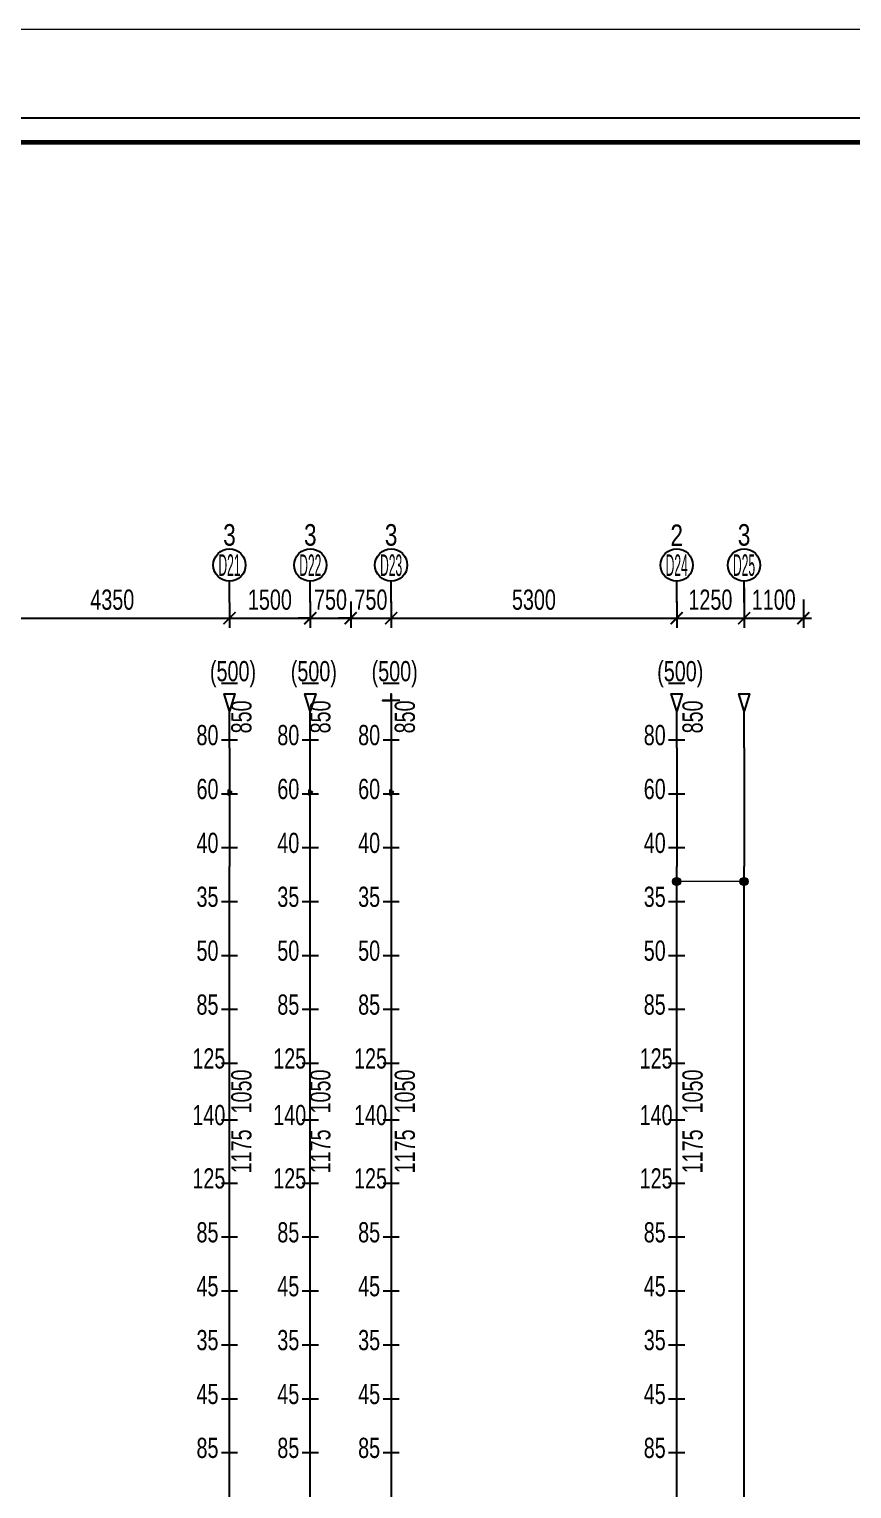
# Model space of a CAD drawing. Header units: millimetres. Extents: x 4465111 to 4895522, y 2166116 to 2541221.
# Drawn here: x 4683764 to 4699030, y 2228143 to 2255224 of the extents above; entities that cross this region are included whole.
import ezdxf
from ezdxf.enums import TextEntityAlignment as Align

# ---------------------------------------------------------------- set-up
doc = ezdxf.new("R2010")
doc.units = ezdxf.units.MM
doc.header["$LTSCALE"] = 50
doc.header["$MEASUREMENT"] = 0
doc.layers.get('DEFPOINTS').update_dxf_attribs({"lineweight": 9})
for name, color, linetype in [('BREAK_LINE', 7, 'Continuous'), ('CDC-KHUNGTEN', 7, 'Continuous'), ('CDC.06.TEXT', 2, 'Continuous'), ('KCS_TEXT', 2, 'Continuous'), ('S- Border', 6, 'Continuous'), ('SP-Reinforcement', 4, 'Continuous')]:
    doc.layers.add(name, color=color, linetype=linetype)
doc.layers.add('Current_plane_Tendon', color=7, linetype='Continuous', true_color=0xab0000)
for name, color, linetype, lineweight in [('S-dims', 8, 'Continuous', 15), ('S-text', 3, 'Continuous', 20), ('S-Thin', 253, 'Continuous', 15)]:
    doc.layers.add(name, color=color, linetype=linetype, lineweight=lineweight)
doc.styles.add('KCS_BIGTEXT', font='arial.ttf', dxfattribs={"width": 0.75})
doc.styles.add('KCS_SMTEXT', font='arial.ttf', dxfattribs={"width": 0.7})
doc.dimstyles.new('KCS_DIM150', dxfattribs={"dimscale": 150, "dimtxt": 2.5, "dimasz": 1.5, "dimexe": 1.2, "dimexo": 0, "dimgap": 1, "dimtad": 1, "dimdec": 0, "dimzin": 0, "dimdsep": 46, "dimtxsty": 'KCS_SMTEXT', "dimblk": 'ARCHTICK', "dimcen": 0, "dimdle": 1, "dimclrd": 1, "dimclre": 1, "dimclrt": 2, "dimadec": 0, "dimazin": 0, "dimtfac": 1, "dimtdec": 0, "dimtix": 1, "dimtmove": 2, "dimatfit": 3, "dimfxl": 1, "dimtolj": 1, "dimtzin": 0, "dimarcsym": 0})
doc.dimstyles.new('KCS_DIM150A', dxfattribs={"dimscale": 150, "dimtxt": 2.5, "dimasz": 3, "dimexe": 1.2, "dimexo": 0, "dimgap": 1, "dimtad": 1, "dimdec": 0, "dimzin": 0, "dimdsep": 46, "dimtxsty": 'KCS_SMTEXT', "dimblk": 'ARCHTICK', "dimcen": 0, "dimdle": 1, "dimse1": 1, "dimse2": 1, "dimsd1": 1, "dimsd2": 1, "dimclrd": 1, "dimclre": 1, "dimclrt": 3, "dimadec": 0, "dimazin": 0, "dimtfac": 1, "dimtdec": 0, "dimtix": 1, "dimtmove": 2, "dimatfit": 3, "dimfxl": 1, "dimtolj": 1, "dimtzin": 0, "dimarcsym": 0})

# ---------------------------------------------------------------- blocks, each defined once
blk = doc.blocks.new('*U239')
at = {"layer": 'S- Border'}
blk.add_lwpolyline([(0, 0), (392, 0)], dxfattribs=at)
blk.add_circle((692, 0), 300, dxfattribs=at)
at = {"layer": 'SP-Reinforcement'}
for points in [[(-27530, -160), (-27530, 160), (-27530, 0), (-27650, 0), (-4904, 0)], [(-2700, 0), (-4904, 0)], [(-2700, 0), (-2020, 0), (-1700, 100), (-1700, -100), (-2020, 0)]]:
    blk.add_lwpolyline(points, dxfattribs=at)
at = {"layer": 'S-text', "style": 'KCS_BIGTEXT', "width": 0.75}
blk.add_attdef('COUNT', text='', height=400, rotation=270, dxfattribs=at).set_placement((1646, 0), align=Align.MIDDLE_CENTER)
blk = doc.blocks.new('*U240')
at = {"layer": 'S- Border'}
blk.add_lwpolyline([(0, 0), (392, 0)], dxfattribs=at)
blk.add_circle((692, 0), 300, dxfattribs=at)
at = {"layer": 'SP-Reinforcement'}
for points in [[(-26380, -160), (-26380, 160), (-26380, 0), (-26500, 0), (-4904, 0)], [(-2700, 0), (-4904, 0)], [(-2700, 0), (-2020, 0), (-1700, 100), (-1700, -100), (-2020, 0)]]:
    blk.add_lwpolyline(points, dxfattribs=at)
at = {"layer": 'S-text', "style": 'KCS_BIGTEXT', "width": 0.75}
blk.add_attdef('COUNT', text='', height=400, rotation=270, dxfattribs=at).set_placement((1646, 0), align=Align.MIDDLE_CENTER)
blk = doc.blocks.new('*U241')
at = {"layer": 'S- Border'}
blk.add_lwpolyline([(0, 0), (392, 0)], dxfattribs=at)
blk.add_circle((692, 0), 300, dxfattribs=at)
at = {"layer": 'SP-Reinforcement'}
for points in [[(-26380, -160), (-26380, 160), (-26380, 0), (-26500, 0), (-4904, 0)], [(-2700, 0), (-4904, 0)], [(-2700, 0), (-2020, 0), (-1700, 100), (-1700, -100), (-2020, 0)]]:
    blk.add_lwpolyline(points, dxfattribs=at)
at = {"layer": 'S-text', "style": 'KCS_BIGTEXT', "width": 0.75}
blk.add_attdef('COUNT', text='', height=400, rotation=270, dxfattribs=at).set_placement((1646, 0), align=Align.MIDDLE_CENTER)
blk = doc.blocks.new('*U227')
at = {"layer": 'S- Border'}
blk.add_lwpolyline([(0, 0), (392, 0)], dxfattribs=at)
blk.add_circle((692, 0), 300, dxfattribs=at)
at = {"layer": 'SP-Reinforcement'}
blk.add_lwpolyline([(-1820, -160), (-1820, 160), (-1820, 0), (-1700, 0), (-23097, 0)], dxfattribs=at)
at = {"layer": 'S-text', "style": 'KCS_BIGTEXT', "width": 0.75}
blk.add_attdef('COUNT', text='', height=400, rotation=270, dxfattribs=at).set_placement((1646, 0), align=Align.MIDDLE_CENTER)
blk = doc.blocks.new('*U228')
at = {"layer": 'S- Border'}
blk.add_lwpolyline([(0, 0), (392, 0)], dxfattribs=at)
blk.add_circle((692, 0), 300, dxfattribs=at)
at = {"layer": 'SP-Reinforcement'}
blk.add_lwpolyline([(-44547, 0), (-2020, 0), (-1700, 100), (-1700, -100), (-2020, 0)], dxfattribs=at)
at = {"layer": 'S-text', "style": 'KCS_BIGTEXT', "width": 0.75}
blk.add_attdef('COUNT', text='', height=400, rotation=270, dxfattribs=at).set_placement((1646, 0), align=Align.MIDDLE_CENTER)
blk = doc.blocks.new('_ArchTick')
at = {"color": 0, "linetype": 'ByBlock', "const_width": 0.15}
blk.add_lwpolyline([(-0.5, -0.5), (0.5, 0.5)], dxfattribs=at)
blk = doc.blocks.new('*D65')
at = {"layer": 'DEFPOINTS', "color": 0, "transparency": 16777216}
for p in [(4668866, 2327901), (4673216, 2327868, 0), (4673216, 2327574)]:
    blk.add_point(p, dxfattribs=at)
at = {"layer": 'S-dims', "color": 1, "lineweight": -2, "transparency": 16777216}
for p, q in [((4668866, 2327901), (4668866, 2327394)), ((4673216, 2327868), (4673216, 2327394)), ((4668716, 2327574), (4673366, 2327574))]:
    blk.add_line(p, q, dxfattribs=at)
at = {"layer": 'S-dims', "color": 1, "lineweight": -2, "transparency": 16777216, "xscale": 225, "yscale": 225, "zscale": 225, "rotation": 180}
blk.add_blockref('_ArchTick', (4668866, 2327574), dxfattribs=at)
at = {"layer": 'S-dims', "color": 1, "lineweight": -2, "transparency": 16777216, "xscale": 225, "yscale": 225, "zscale": 225}
blk.add_blockref('_ArchTick', (4673216, 2327574), dxfattribs=at)
at = {"layer": 'S-dims', "color": 2, "transparency": 16777216, "insert": (4671041, 2327916), "char_height": 375, "attachment_point": 5, "style": 'KCS_SMTEXT'}
blk.add_mtext('\\A1;4350', dxfattribs=at)
blk = doc.blocks.new('*D66')
at = {"layer": 'DEFPOINTS', "color": 0, "transparency": 16777216}
for p in [(4673216, 2327868, 0), (4674716, 2327882, 0), (4674716, 2327574)]:
    blk.add_point(p, dxfattribs=at)
at = {"layer": 'S-dims', "color": 1, "lineweight": -2, "transparency": 16777216}
for p, q in [((4673216, 2327868), (4673216, 2327394)), ((4674716, 2327882), (4674716, 2327394)), ((4673066, 2327574), (4674866, 2327574))]:
    blk.add_line(p, q, dxfattribs=at)
at = {"layer": 'S-dims', "color": 1, "lineweight": -2, "transparency": 16777216, "xscale": 225, "yscale": 225, "zscale": 225, "rotation": 180}
blk.add_blockref('_ArchTick', (4673216, 2327574), dxfattribs=at)
at = {"layer": 'S-dims', "color": 1, "lineweight": -2, "transparency": 16777216, "xscale": 225, "yscale": 225, "zscale": 225}
blk.add_blockref('_ArchTick', (4674716, 2327574), dxfattribs=at)
at = {"layer": 'S-dims', "color": 2, "transparency": 16777216, "insert": (4673966, 2327916), "char_height": 375, "attachment_point": 5, "style": 'KCS_SMTEXT'}
blk.add_mtext('\\A1;1500', dxfattribs=at)
blk = doc.blocks.new('*D67')
at = {"layer": 'DEFPOINTS', "color": 0, "transparency": 16777216}
for p in [(4674716, 2327882, 0), (4675466, 2327882, 0), (4675466, 2327574)]:
    blk.add_point(p, dxfattribs=at)
at = {"layer": 'S-dims', "color": 1, "lineweight": -2, "transparency": 16777216}
for p, q in [((4674716, 2327882), (4674716, 2327394)), ((4675466, 2327882), (4675466, 2327394)), ((4674716, 2327574), (4674491, 2327574)), ((4674716, 2327574), (4675466, 2327574)), ((4675466, 2327574), (4675691, 2327574))]:
    blk.add_line(p, q, dxfattribs=at)
at = {"layer": 'S-dims', "color": 1, "lineweight": -2, "transparency": 16777216, "xscale": 225, "yscale": 225, "zscale": 225}
blk.add_blockref('_ArchTick', (4674716, 2327574), dxfattribs=at)
at = {"layer": 'S-dims', "color": 1, "lineweight": -2, "transparency": 16777216, "xscale": 225, "yscale": 225, "zscale": 225, "rotation": 180}
blk.add_blockref('_ArchTick', (4675466, 2327574), dxfattribs=at)
at = {"layer": 'S-dims', "color": 2, "transparency": 16777216, "insert": (4675091, 2327916), "char_height": 375, "attachment_point": 5, "style": 'KCS_SMTEXT'}
blk.add_mtext('\\A1;750', dxfattribs=at)
blk = doc.blocks.new('*D68')
at = {"layer": 'DEFPOINTS', "color": 0, "transparency": 16777216}
for p in [(4675466, 2327882, 0), (4676216, 2327882), (4676216, 2327574)]:
    blk.add_point(p, dxfattribs=at)
at = {"layer": 'S-dims', "color": 1, "lineweight": -2, "transparency": 16777216}
for p, q in [((4675466, 2327882), (4675466, 2327394)), ((4676216, 2327882), (4676216, 2327394)), ((4675466, 2327574), (4675241, 2327574)), ((4675466, 2327574), (4676216, 2327574)), ((4676216, 2327574), (4676441, 2327574))]:
    blk.add_line(p, q, dxfattribs=at)
at = {"layer": 'S-dims', "color": 1, "lineweight": -2, "transparency": 16777216, "xscale": 225, "yscale": 225, "zscale": 225}
blk.add_blockref('_ArchTick', (4675466, 2327574), dxfattribs=at)
at = {"layer": 'S-dims', "color": 1, "lineweight": -2, "transparency": 16777216, "xscale": 225, "yscale": 225, "zscale": 225, "rotation": 180}
blk.add_blockref('_ArchTick', (4676216, 2327574), dxfattribs=at)
at = {"layer": 'S-dims', "color": 2, "transparency": 16777216, "insert": (4675841, 2327916), "char_height": 375, "attachment_point": 5, "style": 'KCS_SMTEXT'}
blk.add_mtext('\\A1;750', dxfattribs=at)
blk = doc.blocks.new('*D69')
at = {"layer": 'DEFPOINTS', "color": 0, "transparency": 16777216}
for p in [(4676216, 2327882), (4681516, 2327882), (4681516, 2327574)]:
    blk.add_point(p, dxfattribs=at)
at = {"layer": 'S-dims', "color": 1, "lineweight": -2, "transparency": 16777216}
for p, q in [((4676216, 2327882), (4676216, 2327394)), ((4681516, 2327882), (4681516, 2327394)), ((4676066, 2327574), (4681666, 2327574))]:
    blk.add_line(p, q, dxfattribs=at)
at = {"layer": 'S-dims', "color": 1, "lineweight": -2, "transparency": 16777216, "xscale": 225, "yscale": 225, "zscale": 225, "rotation": 180}
blk.add_blockref('_ArchTick', (4676216, 2327574), dxfattribs=at)
at = {"layer": 'S-dims', "color": 1, "lineweight": -2, "transparency": 16777216, "xscale": 225, "yscale": 225, "zscale": 225}
blk.add_blockref('_ArchTick', (4681516, 2327574), dxfattribs=at)
at = {"layer": 'S-dims', "color": 2, "transparency": 16777216, "insert": (4678866, 2327916), "char_height": 375, "attachment_point": 5, "style": 'KCS_SMTEXT'}
blk.add_mtext('\\A1;5300', dxfattribs=at)
blk = doc.blocks.new('*D70')
at = {"layer": 'DEFPOINTS', "color": 0, "transparency": 16777216}
for p in [(4682766, 2328136), (4681516, 2327882), (4682766, 2327574)]:
    blk.add_point(p, dxfattribs=at)
at = {"layer": 'S-dims', "color": 1, "lineweight": -2, "transparency": 16777216}
for p, q in [((4682766, 2328136), (4682766, 2327394)), ((4681516, 2327882), (4681516, 2327394)), ((4681366, 2327574), (4682916, 2327574))]:
    blk.add_line(p, q, dxfattribs=at)
at = {"layer": 'S-dims', "color": 1, "lineweight": -2, "transparency": 16777216, "xscale": 225, "yscale": 225, "zscale": 225, "rotation": 180}
blk.add_blockref('_ArchTick', (4681516, 2327574), dxfattribs=at)
at = {"layer": 'S-dims', "color": 1, "lineweight": -2, "transparency": 16777216, "xscale": 225, "yscale": 225, "zscale": 225}
blk.add_blockref('_ArchTick', (4682766, 2327574), dxfattribs=at)
at = {"layer": 'S-dims', "color": 2, "transparency": 16777216, "insert": (4682141, 2327916), "char_height": 375, "attachment_point": 5, "style": 'KCS_SMTEXT'}
blk.add_mtext('\\A1;1250', dxfattribs=at)
blk = doc.blocks.new('*D71')
at = {"layer": 'DEFPOINTS', "color": 0, "transparency": 16777216}
for p in [(4682766, 2328136), (4683866, 2327922, 0), (4683866, 2327574)]:
    blk.add_point(p, dxfattribs=at)
at = {"layer": 'S-dims', "color": 1, "lineweight": -2, "transparency": 16777216}
for p, q in [((4682766, 2328136), (4682766, 2327394)), ((4683866, 2327922), (4683866, 2327394)), ((4682616, 2327574), (4684016, 2327574))]:
    blk.add_line(p, q, dxfattribs=at)
at = {"layer": 'S-dims', "color": 1, "lineweight": -2, "transparency": 16777216, "xscale": 225, "yscale": 225, "zscale": 225, "rotation": 180}
blk.add_blockref('_ArchTick', (4682766, 2327574), dxfattribs=at)
at = {"layer": 'S-dims', "color": 1, "lineweight": -2, "transparency": 16777216, "xscale": 225, "yscale": 225, "zscale": 225}
blk.add_blockref('_ArchTick', (4683866, 2327574), dxfattribs=at)
at = {"layer": 'S-dims', "color": 2, "transparency": 16777216, "insert": (4683316, 2327916), "char_height": 375, "attachment_point": 5, "style": 'KCS_SMTEXT'}
blk.add_mtext('\\A1;1100', dxfattribs=at)
blk = doc.blocks.new('*D142')
at = {"layer": 'DEFPOINTS', "color": 0, "transparency": 16777216}
for p in [(4673408, 2326168, 0), (4673408, 2325318, 0), (4673780, 2325318)]:
    blk.add_point(p, dxfattribs=at)
at = {"layer": 'S-dims', "color": 3, "transparency": 16777216, "insert": (4673439, 2325743), "char_height": 375, "attachment_point": 5, "rotation": 90, "style": 'KCS_SMTEXT'}
blk.add_mtext('\\A1;850', dxfattribs=at)
blk = doc.blocks.new('*D143')
at = {"layer": 'DEFPOINTS', "color": 0, "transparency": 16777216}
for p in [(4673366, 2319318, 125), (4673366, 2318268, 140), (4673780, 2318268)]:
    blk.add_point(p, dxfattribs=at)
at = {"layer": 'S-dims', "color": 3, "transparency": 16777216, "insert": (4673439, 2318793), "char_height": 375, "attachment_point": 5, "rotation": 90, "style": 'KCS_SMTEXT'}
blk.add_mtext('\\A1;1050', dxfattribs=at)
blk = doc.blocks.new('*D144')
at = {"layer": 'DEFPOINTS', "color": 0, "transparency": 16777216}
for p in [(4673366, 2318268, 140), (4673447, 2317093, 0), (4673780, 2317093)]:
    blk.add_point(p, dxfattribs=at)
at = {"layer": 'S-dims', "color": 3, "transparency": 16777216, "insert": (4673439, 2317681), "char_height": 375, "attachment_point": 5, "rotation": 90, "style": 'KCS_SMTEXT'}
blk.add_mtext('\\A1;1175', dxfattribs=at)
blk = doc.blocks.new('*D150')
at = {"layer": 'DEFPOINTS', "color": 0, "transparency": 16777216}
for p in [(4674891, 2326168, 0), (4674891, 2325318, 0), (4675246, 2325318)]:
    blk.add_point(p, dxfattribs=at)
at = {"layer": 'S-dims', "color": 3, "transparency": 16777216, "insert": (4674904, 2325743), "char_height": 375, "attachment_point": 5, "rotation": 90, "style": 'KCS_SMTEXT'}
blk.add_mtext('\\A1;850', dxfattribs=at)
blk = doc.blocks.new('*D151')
at = {"layer": 'DEFPOINTS', "color": 0, "transparency": 16777216}
for p in [(4674953, 2319318, 0), (4674953, 2318268, 0), (4675246, 2318268)]:
    blk.add_point(p, dxfattribs=at)
at = {"layer": 'S-dims', "color": 3, "transparency": 16777216, "insert": (4674904, 2318793), "char_height": 375, "attachment_point": 5, "rotation": 90, "style": 'KCS_SMTEXT'}
blk.add_mtext('\\A1;1050', dxfattribs=at)
blk = doc.blocks.new('*D152')
at = {"layer": 'DEFPOINTS', "color": 0, "transparency": 16777216}
for p in [(4674953, 2318268, 0), (4674907, 2317093, 0), (4675246, 2317093)]:
    blk.add_point(p, dxfattribs=at)
at = {"layer": 'S-dims', "color": 3, "transparency": 16777216, "insert": (4674904, 2317681), "char_height": 375, "attachment_point": 5, "rotation": 90, "style": 'KCS_SMTEXT'}
blk.add_mtext('\\A1;1175', dxfattribs=at)
blk = doc.blocks.new('*D159')
at = {"layer": 'DEFPOINTS', "color": 0, "transparency": 16777216}
for p in [(4676509, 2326168, 0), (4676509, 2325318, 0), (4676814, 2325318)]:
    blk.add_point(p, dxfattribs=at)
at = {"layer": 'S-dims', "color": 3, "transparency": 16777216, "insert": (4676472, 2325743), "char_height": 375, "attachment_point": 5, "rotation": 90, "style": 'KCS_SMTEXT'}
blk.add_mtext('\\A1;850', dxfattribs=at)
blk = doc.blocks.new('*D160')
at = {"layer": 'DEFPOINTS', "color": 0, "transparency": 16777216}
for p in [(4676460, 2319318, 0), (4676460, 2318268, 0), (4676814, 2318268)]:
    blk.add_point(p, dxfattribs=at)
at = {"layer": 'S-dims', "color": 3, "transparency": 16777216, "insert": (4676472, 2318793), "char_height": 375, "attachment_point": 5, "rotation": 90, "style": 'KCS_SMTEXT'}
blk.add_mtext('\\A1;1050', dxfattribs=at)
blk = doc.blocks.new('*D161')
at = {"layer": 'DEFPOINTS', "color": 0, "transparency": 16777216}
for p in [(4676460, 2318268, 0), (4676460, 2317093, 0), (4676814, 2317093)]:
    blk.add_point(p, dxfattribs=at)
at = {"layer": 'S-dims', "color": 3, "transparency": 16777216, "insert": (4676472, 2317681), "char_height": 375, "attachment_point": 5, "rotation": 90, "style": 'KCS_SMTEXT'}
blk.add_mtext('\\A1;1175', dxfattribs=at)
blk = doc.blocks.new('*D165')
at = {"layer": 'DEFPOINTS', "color": 0, "transparency": 16777216}
for p in [(4681727, 2326168, 0), (4681727, 2325318, 0), (4682154, 2325318)]:
    blk.add_point(p, dxfattribs=at)
at = {"layer": 'S-dims', "color": 3, "transparency": 16777216, "insert": (4681812, 2325743), "char_height": 375, "attachment_point": 5, "rotation": 90, "style": 'KCS_SMTEXT'}
blk.add_mtext('\\A1;850', dxfattribs=at)
blk = doc.blocks.new('*D166')
at = {"layer": 'DEFPOINTS', "color": 0, "transparency": 16777216}
for p in [(4681816, 2319318, 0), (4681859, 2318268, 0), (4682154, 2318268)]:
    blk.add_point(p, dxfattribs=at)
at = {"layer": 'S-dims', "color": 3, "transparency": 16777216, "insert": (4681812, 2318793), "char_height": 375, "attachment_point": 5, "rotation": 90, "style": 'KCS_SMTEXT'}
blk.add_mtext('\\A1;1050', dxfattribs=at)
blk = doc.blocks.new('*D167')
at = {"layer": 'DEFPOINTS', "color": 0, "transparency": 16777216}
for p in [(4681859, 2318268, 0), (4681928, 2317093, 0), (4682154, 2317093)]:
    blk.add_point(p, dxfattribs=at)
at = {"layer": 'S-dims', "color": 3, "transparency": 16777216, "insert": (4681812, 2317681), "char_height": 375, "attachment_point": 5, "rotation": 90, "style": 'KCS_SMTEXT'}
blk.add_mtext('\\A1;1175', dxfattribs=at)
blk = doc.blocks.new('KHUNG TEN')
at = {"layer": 'CDC-KHUNGTEN', "color": 8}
blk.add_lwpolyline([(75096, 1100), (83000, 1100), (83000, 58300), (3000, 58300), (3000, 1100), (75096, 1100)], dxfattribs=at)
at = {"layer": 'CDC-KHUNGTEN', "color": 255, "lineweight": 60}
blk.add_lwpolyline([(74900, 1400), (74900, 58000), (3300, 58000), (3300, 1400), (74900, 1400)], close=True, dxfattribs=at)
at = {"layer": 'DEFPOINTS', "color": 1, "ltscale": 0.2}
blk.add_lwpolyline([(0, 0), (0, 59400), (84100, 59400), (84100, 0), (0, 0)], close=True, dxfattribs=at)
blk = doc.blocks.new('T4- Cap doc')
at = {"layer": 'S-Thin'}
h = blk.add_hatch(color=6, dxfattribs=at)
h.paths.add_polyline_path([(4681515.8, 2322765.7, -1), (4681515.8, 2322612.6)])
h.paths.add_polyline_path([(4681515.8, 2322765.7), (4681515.8, 2322612.6, -1)])
h = blk.add_hatch(color=6, dxfattribs=at)
h.paths.add_polyline_path([(4682765.8, 2322765.7, -1), (4682765.8, 2322612.6)])
h.paths.add_polyline_path([(4682765.8, 2322765.7), (4682765.8, 2322612.6, -1)])
at = {"color": 5, "linetype": 'Continuous'}
for points, elevation in [([(4673065.8, 2326368.1), (4673365.8, 2326368.1)], 500), ([(4674565.8, 2326368.1), (4674865.8, 2326368.1)], 500), ([(4676065.8, 2326368.1), (4676365.8, 2326368.1)], 500), ([(4681365.8, 2326368.1), (4681665.8, 2326368.1)], 500), ([(4673065.8, 2325318.1), (4673365.8, 2325318.1)], 80), ([(4674565.8, 2325318.1), (4674865.8, 2325318.1)], 80), ([(4676065.8, 2325318.1), (4676365.8, 2325318.1)], 80), ([(4681365.8, 2325318.1), (4681665.8, 2325318.1)], 80), ([(4673065.8, 2324318.1), (4673365.8, 2324318.1)], 60), ([(4674565.8, 2324318.1), (4674865.8, 2324318.1)], 60), ([(4676065.8, 2324318.1), (4676365.8, 2324318.1)], 60), ([(4681365.8, 2324318.1), (4681665.8, 2324318.1)], 60), ([(4673065.8, 2323318.1), (4673365.8, 2323318.1)], 40), ([(4674565.8, 2323318.1), (4674865.8, 2323318.1)], 40), ([(4676065.8, 2323318.1), (4676365.8, 2323318.1)], 40), ([(4681365.8, 2323318.1), (4681665.8, 2323318.1)], 40), ([(4673065.8, 2322318.1), (4673365.8, 2322318.1)], 35), ([(4674565.8, 2322318.1), (4674865.8, 2322318.1)], 35), ([(4676065.8, 2322318.1), (4676365.8, 2322318.1)], 35), ([(4681365.8, 2322318.1), (4681665.8, 2322318.1)], 35), ([(4673065.8, 2321318.1), (4673365.8, 2321318.1)], 50), ([(4674565.8, 2321318.1), (4674865.8, 2321318.1)], 50), ([(4676065.8, 2321318.1), (4676365.8, 2321318.1)], 50), ([(4681365.8, 2321318.1), (4681665.8, 2321318.1)], 50), ([(4673065.8, 2320318.1), (4673365.8, 2320318.1)], 85), ([(4674565.8, 2320318.1), (4674865.8, 2320318.1)], 85), ([(4676065.8, 2320318.1), (4676365.8, 2320318.1)], 85), ([(4681365.8, 2320318.1), (4681665.8, 2320318.1)], 85), ([(4673065.8, 2319318.1), (4673365.8, 2319318.1)], 125), ([(4674565.8, 2319318.1), (4674865.8, 2319318.1)], 125), ([(4676065.8, 2319318.1), (4676365.8, 2319318.1)], 125), ([(4681365.8, 2319318.1), (4681665.8, 2319318.1)], 125), ([(4673065.8, 2318268.1), (4673365.8, 2318268.1)], 140), ([(4674565.8, 2318268.1), (4674865.8, 2318268.1)], 140), ([(4676065.8, 2318268.1), (4676365.8, 2318268.1)], 140), ([(4681365.8, 2318268.1), (4681665.8, 2318268.1)], 140), ([(4673065.8, 2317093.1), (4673365.8, 2317093.1)], 125), ([(4674565.8, 2317093.1), (4674865.8, 2317093.1)], 125), ([(4676065.8, 2317093.1), (4676365.8, 2317093.1)], 125), ([(4681365.8, 2317093.1), (4681665.8, 2317093.1)], 125), ([(4673065.8, 2316093.1), (4673365.8, 2316093.1)], 85), ([(4674565.8, 2316093.1), (4674865.8, 2316093.1)], 85), ([(4676065.8, 2316093.1), (4676365.8, 2316093.1)], 85), ([(4681365.8, 2316093.1), (4681665.8, 2316093.1)], 85), ([(4673065.8, 2315093.1), (4673365.8, 2315093.1)], 45), ([(4674565.8, 2315093.1), (4674865.8, 2315093.1)], 45), ([(4676065.8, 2315093.1), (4676365.8, 2315093.1)], 45), ([(4681365.8, 2315093.1), (4681665.8, 2315093.1)], 45), ([(4673065.8, 2314093.1), (4673365.8, 2314093.1)], 35), ([(4674565.8, 2314093.1), (4674865.8, 2314093.1)], 35), ([(4676065.8, 2314093.1), (4676365.8, 2314093.1)], 35), ([(4681365.8, 2314093.1), (4681665.8, 2314093.1)], 35), ([(4673065.8, 2313093.1), (4673365.8, 2313093.1)], 45), ([(4674565.8, 2313093.1), (4674865.8, 2313093.1)], 45), ([(4676065.8, 2313093.1), (4676365.8, 2313093.1)], 45), ([(4681365.8, 2313093.1), (4681665.8, 2313093.1)], 45), ([(4673065.8, 2312093.1), (4673365.8, 2312093.1)], 85), ([(4674565.8, 2312093.1), (4674865.8, 2312093.1)], 85), ([(4676065.8, 2312093.1), (4676365.8, 2312093.1)], 85), ([(4681365.8, 2312093.1), (4681665.8, 2312093.1)], 85)]:
    blk.add_lwpolyline(points, dxfattribs=dict(at, elevation=elevation))
at = {"color": 5, "linetype": 'Continuous', "elevation": 3300}
for points in [[(4673265.8, 2324343.1), (4673190.8, 2324386.4), (4673190.8, 2324299.8), (4673265.8, 2324343.1)], [(4674765.8, 2324343.1), (4674690.8, 2324386.4), (4674690.8, 2324299.8), (4674765.8, 2324343.1)], [(4676265.8, 2324343.1), (4676190.8, 2324386.4), (4676190.8, 2324299.8), (4676265.8, 2324343.1)]]:
    blk.add_lwpolyline(points, close=True, dxfattribs=at)
at = {"layer": 'S-Thin', "color": 6}
for p, q in [((4681515.8, 2322477.8, 6295.9), (4681515.8, 2322900.5, 6295.9)), ((4682765.8, 2322477.8), (4682765.8, 2322900.5))]:
    blk.add_line(p, q, dxfattribs=at)
at = {"layer": 'S-Thin', "color": 1}
blk.add_line((4682765.8, 2322689), (4681515.8, 2322689.1, 6295.9), dxfattribs=at)
at = {"layer": 'S-Thin', "color": 6}
for centre in [(4681515.8, 2322689.1, 6295.9), (4682765.8, 2322689.1)]:
    blk.add_circle(centre, 76.6, dxfattribs=at)
at = {"layer": 'Current_plane_Tendon'}
ref = blk.add_blockref('*U239', (4673215.8, 2327868.4, 0), dxfattribs=dict(at, rotation=90))
ref.add_attrib('COUNT', '3', dxfattribs={"layer": 'S-text', "height": 400, "style": 'KCS_BIGTEXT', "width": 0.75}).set_placement((4673215.8, 2329119.9, 0), align=Align.MIDDLE_CENTER)
ref = blk.add_blockref('*U228', (4674715.8, 2327868.4, 0), dxfattribs=dict(at, rotation=90))
ref.add_attrib('COUNT', '3', dxfattribs={"layer": 'S-text', "height": 400, "style": 'KCS_BIGTEXT', "width": 0.75}).set_placement((4674715.8, 2329119.9, 0), align=Align.MIDDLE_CENTER)
ref = blk.add_blockref('*U227', (4676215.8, 2327868.4), dxfattribs=dict(at, rotation=90))
ref.add_attrib('COUNT', '3', dxfattribs={"layer": 'S-text', "height": 400, "style": 'KCS_BIGTEXT', "width": 0.75}).set_placement((4676215.8, 2329119.9), align=Align.MIDDLE_CENTER)
ref = blk.add_blockref('*U240', (4681515.8, 2327868.4), dxfattribs=dict(at, rotation=90))
ref.add_attrib('COUNT', '2', dxfattribs={"layer": 'S-text', "height": 400, "style": 'KCS_BIGTEXT', "width": 0.75}).set_placement((4681515.8, 2329112.8), align=Align.MIDDLE_CENTER)
ref = blk.add_blockref('*U241', (4682765.8, 2327868.4), dxfattribs=dict(at, rotation=90))
ref.add_attrib('COUNT', '3', dxfattribs={"layer": 'S-text', "height": 400, "style": 'KCS_BIGTEXT', "width": 0.75}).set_placement((4682765.8, 2329119.9), align=Align.MIDDLE_CENTER)
at = {"layer": 'KCS_TEXT', "style": 'KCS_SMTEXT', "width": 0.4}
for s, p in [('D21', (4673215.8, 2328560.2, 0)), ('D22', (4674715.8, 2328558.1, 0)), ('D23', (4676215.8, 2328558.1)), ('D24', (4681515.8, 2328558.1)), ('D25', (4682765.8, 2328560.2))]:
    blk.add_text(s, height=400, dxfattribs=at).set_placement(p, align=Align.MIDDLE_CENTER)
at = {"layer": 'KCS_TEXT', "style": 'KCS_SMTEXT', "width": 0.7}
for s, p in [('(500)', (4672853.5, 2326404.1, 500)), ('(500)', (4674353.5, 2326404.1, 500)), ('(500)', (4675853.5, 2326404.1, 500)), ('(500)', (4681153.5, 2326404.1, 500)), ('80', (4672603.9, 2325218.1, 80)), ('80', (4674103.9, 2325218.1, 80)), ('80', (4675603.9, 2325218.1, 80)), ('80', (4680903.9, 2325218.1, 80)), ('60', (4672603.9, 2324218.1, 60)), ('60', (4674103.9, 2324218.1, 60)), ('60', (4675603.9, 2324218.1, 60)), ('60', (4680903.9, 2324218.1, 60)), ('40', (4672603.9, 2323218.1, 40)), ('40', (4674103.9, 2323218.1, 40)), ('40', (4675603.9, 2323218.1, 40)), ('40', (4680903.9, 2323218.1, 40)), ('35', (4672603.9, 2322218.1, 35)), ('35', (4674103.9, 2322218.1, 35)), ('35', (4675603.9, 2322218.1, 35)), ('35', (4680903.9, 2322218.1, 35)), ('50', (4672603.9, 2321218.1, 50)), ('50', (4674103.9, 2321218.1, 50)), ('50', (4675603.9, 2321218.1, 50)), ('50', (4680903.9, 2321218.1, 50)), ('85', (4672603.9, 2320218.1, 85)), ('85', (4674103.9, 2320218.1, 85)), ('85', (4675603.9, 2320218.1, 85)), ('85', (4680903.9, 2320218.1, 85)), ('125', (4672527.7, 2319218.1, 125)), ('125', (4674027.7, 2319218.1, 125)), ('125', (4675527.7, 2319218.1, 125)), ('125', (4680827.7, 2319218.1, 125)), ('140', (4672527.7, 2318168.1, 140)), ('140', (4674027.7, 2318168.1, 140)), ('140', (4675527.7, 2318168.1, 140)), ('140', (4680827.7, 2318168.1, 140)), ('125', (4672527.7, 2316993.1, 125)), ('125', (4674027.7, 2316993.1, 125)), ('125', (4675527.7, 2316993.1, 125)), ('125', (4680827.7, 2316993.1, 125)), ('85', (4672603.9, 2315993.1, 85)), ('85', (4674103.9, 2315993.1, 85)), ('85', (4675603.9, 2315993.1, 85)), ('85', (4680903.9, 2315993.1, 85)), ('45', (4672603.9, 2314993.1, 45)), ('45', (4674103.9, 2314993.1, 45)), ('45', (4675603.9, 2314993.1, 45)), ('45', (4680903.9, 2314993.1, 45)), ('35', (4672603.9, 2313993.1, 35)), ('35', (4674103.9, 2313993.1, 35)), ('35', (4675603.9, 2313993.1, 35)), ('35', (4680903.9, 2313993.1, 35)), ('45', (4672603.9, 2312993.1, 45)), ('45', (4674103.9, 2312993.1, 45)), ('45', (4675603.9, 2312993.1, 45)), ('45', (4680903.9, 2312993.1, 45)), ('85', (4672603.9, 2311993.1, 85)), ('85', (4674103.9, 2311993.1, 85)), ('85', (4675603.9, 2311993.1, 85)), ('85', (4680903.9, 2311993.1, 85))]:
    blk.add_text(s, height=375, dxfattribs=at).set_placement(p)
at = {"layer": 'S-dims'}
for base, p1, p2, picture, middle in [((4673215.8, 2327574.5), (4668865.8, 2327901), (4673215.8, 2327868.4, 0), '*D65', (4671040.8, 2327916.1)), ((4674715.8, 2327574.5), (4673215.8, 2327868.4, 0), (4674715.8, 2327881.5, 0), '*D66', (4673965.8, 2327916)), ((4675465.8, 2327574.5), (4674715.8, 2327881.5, 0), (4675465.8, 2327881.5, 0), '*D67', (4675090.8, 2327916)), ((4676215.8, 2327574.5), (4675465.8, 2327881.5, 0), (4676215.8, 2327881.5), '*D68', (4675840.8, 2327916)), ((4681515.8, 2327574.5), (4676215.8, 2327881.5), (4681515.8, 2327881.5), '*D69', (4678865.8, 2327916.1)), ((4682765.8, 2327574.5), (4681515.8, 2327881.5), (4682765.8, 2328136.5), '*D70', (4682140.8, 2327916)), ((4683865.8, 2327574.5), (4682765.8, 2328136.5), (4683865.8, 2327922.5, 0), '*D71', (4683315.8, 2327916))]:
    dim = blk.add_linear_dim(base=base, p1=p1, p2=p2, dimstyle='KCS_DIM150', dxfattribs=at)
    dim.commit()
    dim.dimension.update_dxf_attribs({"geometry": picture, "text_midpoint": middle})
for base, p1, p2, picture, middle in [((4673780, 2325318.1, 0), (4673408.5, 2326168.1, 0), (4673408.5, 2325318.1, 0), '*D142', (4673438.5, 2325743.1, 0)), ((4675245.5, 2325318.1), (4674890.5, 2326168.1, 0), (4674890.5, 2325318.1, 0), '*D150', (4674904, 2325743.1)), ((4676813.5, 2325318.1), (4676509, 2326168.1, 0), (4676509, 2325318.1, 0), '*D159', (4676472, 2325743.1)), ((4682153.5, 2325318.1), (4681727, 2326168.1, 0), (4681727, 2325318.1, 0), '*D165', (4681812, 2325743.1)), ((4673780, 2318268.1, 0), (4673365.8, 2319318.1, 125), (4673365.8, 2318268.1, 140), '*D143', (4673438.5, 2318793.1, 0)), ((4675245.5, 2318268.1), (4674953, 2319318.1, 0), (4674953, 2318268.1, 0), '*D151', (4674904, 2318793.1)), ((4676813.5, 2318268.1), (4676459.5, 2319318.1, 0), (4676459.5, 2318268.1, 0), '*D160', (4676472, 2318793.1)), ((4682153.5, 2318268.1), (4681815.8, 2319318.1, 0), (4681858.5, 2318268.1, 0), '*D166', (4681812, 2318793.1)), ((4673780, 2317093.1, 0), (4673365.8, 2318268.1, 140), (4673447.5, 2317093.1, 0), '*D144', (4673438.5, 2317680.6, 0)), ((4675245.5, 2317093.1), (4674953, 2318268.1, 0), (4674907, 2317093.1, 0), '*D152', (4674904, 2317680.6)), ((4676813.5, 2317093.1), (4676459.5, 2318268.1, 0), (4676459.5, 2317093.1, 0), '*D161', (4676472, 2317680.6)), ((4682153.5, 2317093.1), (4681858.5, 2318268.1, 0), (4681927.5, 2317093.1, 0), '*D167', (4681812, 2317680.6))]:
    dim = blk.add_linear_dim(base=base, p1=p1, p2=p2, angle=90, dimstyle='KCS_DIM150A', dxfattribs=at)
    dim.commit()
    dim.dimension.update_dxf_attribs({"geometry": picture, "text_midpoint": middle})

msp = doc.modelspace()

# ---------------------------------------------------------------- block references
at = {"layer": 'BREAK_LINE'}
msp.add_blockref('T4- Cap doc', (14264.7, -83278.3), dxfattribs=at)
at = {"layer": 'CDC.06.TEXT', "xscale": 1.499598482473018, "yscale": 1.499598482473018, "zscale": 1.499598482473018}
msp.add_blockref('KHUNG TEN', (4606220.3, 2166148.3, 0), dxfattribs=at)

doc.saveas('drawing.dxf')
